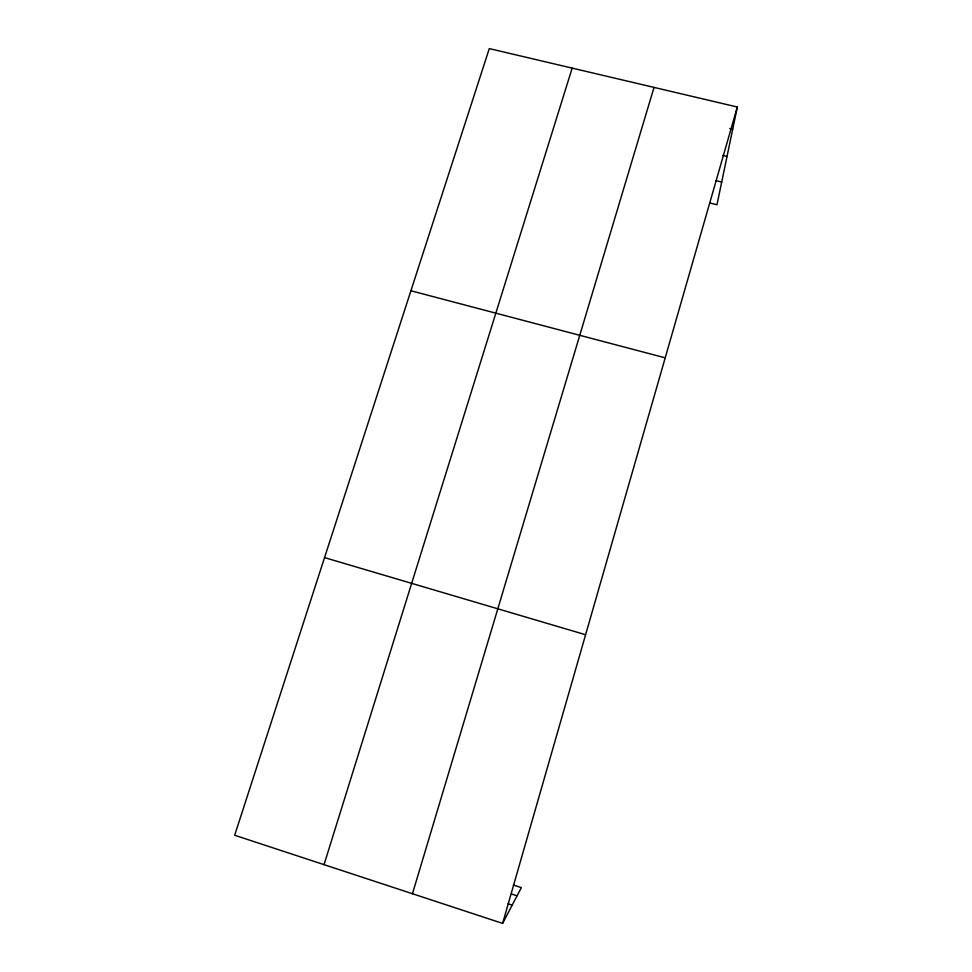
<?xml version="1.0" encoding="UTF-8"?>
<svg xmlns="http://www.w3.org/2000/svg" width="972" height="972" viewBox="0 0 972 972"><rect width="100%" height="100%" fill="white"/><g stroke="black" fill="none" stroke-linecap="round" stroke-linejoin="round"><path stroke-width="1.46" d="M513.301 884.994L521.357 887.606L502.609 923.4L234.677 835.252L489.293 48.6L737.323 107.017L716.972 204.764L709.645 202.954M502.609 923.4L737.323 107.017M412.456 893.742L654.022 87.407M324.028 864.655L572.168 68.125M729.814 128.523L732.706 129.203M722.901 155.484L727.02 156.48M716.048 180.683L721.698 182.068M410.913 290.762L665.213 357.842M324.539 557.612L585.606 634.74M511.442 893.985L517.055 895.807M508.04 903.778L512.183 905.126"/></g></svg>
